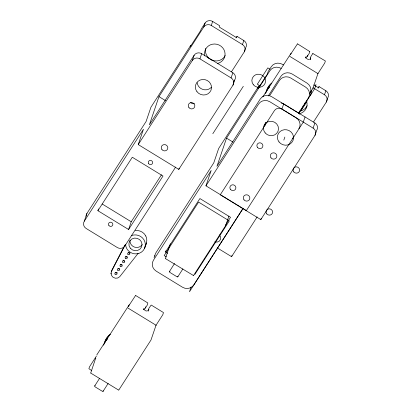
<?xml version="1.0" encoding="UTF-8"?>
<svg xmlns="http://www.w3.org/2000/svg" width="412" height="412" viewBox="0 0 412 412"><rect width="100%" height="100%" fill="white"/><g stroke="black" fill="none" stroke-linecap="round" stroke-linejoin="round"><path stroke-width="0.62" d="M90.712 373.02L95.713 358.069M144.087 308.392C143.881 310.231 146.245 311.688 147.846 310.684M170.403 243.75L170.522 243.971M305.998 56.671C305.735 58.499 307.903 59.956 309.53 59.174M95.697 358.141L95.811 358.45M310.262 59.251L310.154 59.704L310.782 57.85M309.803 51.582L297.541 43.873M145.045 246.989C146.569 243.585 147.743 239.423 145.755 235.937M148.32 311.101L148.881 309.474M154.824 255.466L154.088 257.66M175.641 167.056L124.846 245.995A5.51 5.238 18.8 0 1 117.317 247.545L86.144 228.464A5.51 5.238 18.8 0 1 84.3 221.177L86.937 213.442L146.075 121.525L150.957 107.182L190.622 45.536L190.184 46.824L200.706 30.478L201.144 29.185L205.125 23A5.51 5.238 18.8 0 1 212.654 21.45L219.684 25.755L219.246 27.043L236.591 37.657L237.029 36.369L243.827 40.531A5.51 5.238 18.8 0 1 245.67 47.818L244.295 51.845L231.451 71.812M97.896 210.712L132.298 157.24L163.003 176.037L128.595 229.505L97.896 210.712L98.504 208.925M205.125 23L203.749 27.027L158.97 96.629L149.365 124.836L194.15 55.234A5.51 5.238 18.8 0 1 201.679 53.684L232.852 72.764A5.51 5.238 18.8 0 1 234.696 80.052L232.94 85.212L178.777 169.394L138.231 144.576L143.443 129.26L84.3 221.177M128.595 229.505L131.232 221.769L161.463 174.781M124.846 245.995L125.253 244.805L111.75 270.947A4.959 4.717 18.8 0 0 117.719 278.012L119.707 276.735L138.108 253.39M138.231 144.576L192.394 60.394L194.15 55.234M96.367 356.169L89.543 366.768L88.889 368.683L91.752 370.671M192.394 60.394A5.51 5.238 18.8 0 1 199.923 58.844L201.679 53.684M203.749 27.027A5.51 5.238 18.8 0 1 211.284 25.477L212.654 21.45M95.167 385.843A1.236 0.371 32.8 0 0 94.729 385.9L94.647 386.142A1.236 0.371 32.8 0 0 95.574 387.146L101.908 391.024A1.236 0.371 32.8 0 0 103.082 391.307L103.17 391.06A1.236 0.371 32.8 0 0 103.082 390.782M178.777 169.394L179.174 168.214M143.886 308.763L143.572 309.69L144.21 308.732M145.23 308.191L145.75 306.796M167.653 253.318L165.506 252L165.902 250.826M170.228 244.177L165.408 258.494M156.009 325.274L162.817 314.691L163.461 312.559L151.189 305.024L148.953 308.197L148.382 310.123M232.94 85.212A5.51 5.238 18.8 0 0 231.096 77.925L232.852 72.764M244.295 51.845A5.51 5.238 18.8 0 0 242.452 44.558L243.827 40.531M174.539 263.489L169.358 271.657A1.236 0.371 32.8 0 0 170.29 272.662L176.619 276.54A1.236 0.371 32.8 0 0 177.799 276.823L177.881 276.581A1.236 0.371 32.8 0 0 177.773 276.267M156.014 325.259L150.983 340.024L118.805 390.025M246.309 210.537L205.948 185.833L211.181 170.475L153.444 260.209A8.266 7.859 18.8 0 0 156.21 271.142L182.506 287.236A8.266 7.859 18.8 0 0 193.8 284.913L243.095 208.297M281.195 68.428A8.266 7.859 18.8 0 0 269.896 70.751L226.538 138.138L216.933 166.345L260.296 98.957A8.266 7.859 18.8 0 1 271.59 96.629L297.886 112.728A8.266 7.859 18.8 0 1 299.72 114.232M259.946 86.675L258.86 86.01L257.922 88.755L267.249 74.268L268.181 71.518L271.271 66.723A8.266 7.859 18.8 0 1 282.565 64.396L283.466 64.947M191.122 286.968L189.505 291.727L243.126 208.384M225.714 225.508L228.923 216.079M217.335 247.947L231.585 256.666L231.987 255.486M283.708 103.896L314.881 122.977A5.51 5.238 18.8 0 1 316.725 130.264L314.969 135.419L260.806 219.601L220.26 194.783L274.423 110.601A5.51 5.238 18.8 0 1 281.952 109.051L283.708 103.896A5.51 5.238 18.8 0 0 281.242 103.072M305.786 57.139L305.472 58.066L305.725 57.556M307.131 56.568L307.651 55.172M309.788 51.634L309.149 53.493L307.177 56.562M312.832 53.509L310.854 56.573L310.282 58.499M283.827 140.075L284.857 137.057M260.806 219.601L261.198 218.442M312.904 88.369L317.915 73.635M305.04 116.951L303.284 122.106L246.273 210.707M313.481 122.019L326.325 102.058L327.7 98.025A5.51 5.238 18.8 0 0 325.856 90.738L319.058 86.577L318.62 87.869L313.743 84.882M314.969 135.419A5.51 5.238 18.8 0 0 313.125 128.132L314.881 122.977M326.325 102.058A5.51 5.238 18.8 0 0 324.481 94.77L325.856 90.738M144.576 248.323L146.44 242.936M123.811 247.056L112.301 269.335A4.959 4.717 18.8 0 0 111.585 271.539M236.035 37.914L237.029 36.369M233.655 81.674L234.696 80.052M212.819 133.709L243.307 86.324M258.86 86.01L218.669 148.475L213.771 162.858L156.035 252.592A8.266 7.859 18.8 0 0 154.866 256.063M262.768 96.902L291.13 53.158M128.523 306.188L135.589 295.481M205.948 185.833L258.551 104.082A8.266 7.859 18.8 0 1 269.845 101.759L296.146 117.853A8.266 7.859 18.8 0 1 298.911 128.786M290.424 54.569L297.49 43.863M165.506 252L199.897 198.548L230.524 217.294L225.467 225.158M268.238 95.991L280.881 76.344A8.266 7.859 18.8 0 1 292.175 74.021L306.94 83.059A8.266 7.859 18.8 0 1 309.706 93.987M269.783 95.486L279.506 80.376A8.266 7.859 18.8 0 1 290.805 78.048L305.57 87.087A8.266 7.859 18.8 0 1 308.336 98.02L298.612 113.135M94.739 385.879L99.488 378.499M145.276 308.186L147.249 305.117L147.846 302.974L135.708 295.522M103.067 391.338L108.155 383.433M177.778 276.854L182.866 268.948M317.909 73.65L324.728 63.051L325.382 60.986L312.847 53.488M309.767 93.251L312.873 88.42M315.314 85.794L316.009 84.712L314.639 88.745L298.649 113.599M193.552 275.499L225.683 225.56M299.282 111.91L299.946 110.874M302.944 106.214L303.613 105.178M304.607 103.628L305.277 102.593M194.891 274.366L229.293 220.894L198.589 202.101L164.187 255.574L166.381 256.913M300.909 110.9L307.017 101.409M318.064 88.127L319.058 86.577M231.585 256.666L257.16 216.913M305.792 57.459L306.399 56.897M193.516 275.546L165.526 258.648M290.496 54.487L290.81 54.441M128.595 306.111L128.91 306.059M289.842 56.408L317.925 73.594M127.941 308.027L156.024 325.217M118.63 390.102L90.815 373.133M135.296 230.576C139.467 229.968 143.876 232.203 145.781 235.978M129.229 304.782L96.841 354.784L96.933 355.149M211.284 25.477L242.452 44.558M312.996 87.741L324.481 94.77M270.02 69.201L267.836 67.867L257.32 84.218L260.044 85.887M207.138 57.201L208.709 58.164M212.839 60.693L211.773 60.039A10.527 10.012 18.8 0 1 209.234 58.483M199.923 58.844L231.096 77.925M281.952 109.051L313.125 128.132M158.97 96.629L165.547 100.652M226.538 138.138L233.017 142.104M102.176 203.981L131.232 221.769M111.039 273.151L111.065 273.934M219.292 234.876A4.408 4.192 18.8 0 1 214.817 241.829M293.442 137.443A8.127 7.73 18.8 0 1 292.396 138.417M306.518 101.089A10.315 9.811 18.8 0 1 299.359 113.712M305.761 107.903A10.315 9.811 18.8 0 1 300.266 110.977M307.161 105.745A10.109 9.615 18.8 0 1 305.74 107.882M86.144 216.326A5.51 5.238 18.8 0 1 86.937 213.442M211.413 87.236A8.127 7.73 18.8 0 1 202.884 89.45A8.127 7.73 18.8 0 1 197.168 82.724M194.418 103.618A3.306 3.141 18.8 0 1 190.689 102.439M204.821 55.872A10.315 9.811 18.8 0 1 212.365 44.218A10.315 9.811 18.8 0 1 224.767 51.783A10.315 9.811 18.8 0 1 217.33 63.505M211.783 60.018A10.315 9.811 18.8 0 0 223.731 57.69A10.109 9.615 18.8 0 0 225.168 55.455M209.25 58.468A10.331 9.826 18.8 0 1 205.706 48.415M131.376 235.623A9.929 9.445 18.8 0 1 144.895 241.844A9.929 9.445 18.8 0 1 137.201 253.782A9.929 9.445 18.8 0 1 125.593 244.594M142.181 244.61A6.613 6.288 18.8 0 1 134.405 247.071A6.613 6.288 18.8 0 1 130.027 240.206M117.281 272.698A1.102 1.045 18.8 0 1 115.54 272.373M119.696 268.83A1.102 1.045 18.8 0 1 118.1 268.397M127.385 256.908A1.102 1.045 18.8 0 1 125.789 256.47M129.945 252.932A1.102 1.045 18.8 0 1 128.281 252.329M122.096 264.942A1.102 1.045 18.8 0 1 120.592 264.252M124.661 260.966A1.102 1.045 18.8 0 1 123.116 260.101M169.44 271.415A1.236 0.371 32.8 0 1 169.965 271.384M104.221 343.835A16.532 15.718 18.8 0 1 110.509 334.153M103.577 345.225A16.532 15.718 18.8 0 1 107.723 338.788M104.746 342.763A16.253 15.46 18.8 0 1 109.659 335.08M264.659 126.118A7.035 6.69 18.8 0 1 265.874 122.503M264.828 125.753A6.886 6.551 18.8 0 1 266.178 122.338M311.384 90.383A8.266 7.859 18.8 0 1 310.257 95.455M266.121 92.211A16.532 15.718 18.8 0 1 271.766 83.003M265.477 93.606A16.532 15.718 18.8 0 1 269.623 87.164M266.646 91.14A16.253 15.46 18.8 0 1 271.559 83.456M279.022 141.934A8.127 7.73 18.8 0 0 292.922 140.693A8.127 7.73 18.8 0 0 284.486 129.708A8.127 7.73 18.8 0 0 279.022 141.934M271.034 157.899A3.306 3.141 18.8 0 0 276.658 157.188A3.306 3.141 18.8 0 0 273.058 152.842A3.306 3.141 18.8 0 0 271.034 157.899M244.028 199.882A3.306 3.141 18.8 0 0 249.646 199.166A3.306 3.141 18.8 0 0 246.046 194.819A3.306 3.141 18.8 0 0 244.028 199.882M196.993 91.722A8.127 7.73 18.8 0 0 210.893 90.486A8.127 7.73 18.8 0 0 202.457 79.495A8.127 7.73 18.8 0 0 196.993 91.722M189.005 107.692A3.306 3.141 18.8 0 0 194.629 106.976A3.306 3.141 18.8 0 0 191.024 102.629A3.306 3.141 18.8 0 0 189.005 107.692M161.993 149.669A3.306 3.141 18.8 0 0 167.617 148.959A3.306 3.141 18.8 0 0 164.017 144.612A3.306 3.141 18.8 0 0 161.993 149.669M148.763 163.791A2.204 2.096 18.8 0 0 152.512 163.317A2.204 2.096 18.8 0 0 150.112 160.417A2.204 2.096 18.8 0 0 148.763 163.791M108.959 225.585A2.204 2.096 18.8 0 0 112.708 225.112A2.204 2.096 18.8 0 0 110.308 222.217A2.204 2.096 18.8 0 0 108.959 225.585M253.395 84.784A6.886 6.551 18.8 0 0 265.107 83.301A6.886 6.551 18.8 0 0 257.598 74.248A6.886 6.551 18.8 0 0 253.395 84.784M130.31 248.168A6.613 6.288 18.8 0 0 141.579 246.891A6.613 6.288 18.8 0 0 134.497 238.11A6.613 6.288 18.8 0 0 130.31 248.168M115.051 274.088A1.102 1.045 18.8 0 0 116.946 274.031A1.102 1.045 18.8 0 0 115.901 272.481A1.102 1.045 18.8 0 0 115.051 274.088M117.616 270.112A1.102 1.045 18.8 0 0 119.511 270.056A1.102 1.045 18.8 0 0 118.46 268.506A1.102 1.045 18.8 0 0 117.616 270.112M120.175 266.137A1.102 1.045 18.8 0 0 122.07 266.08A1.102 1.045 18.8 0 0 121.02 264.53A1.102 1.045 18.8 0 0 120.175 266.137M122.74 262.161A1.102 1.045 18.8 0 0 124.635 262.104A1.102 1.045 18.8 0 0 123.585 260.554A1.102 1.045 18.8 0 0 122.74 262.161M125.3 258.185A1.102 1.045 18.8 0 0 127.195 258.128A1.102 1.045 18.8 0 0 126.144 256.578A1.102 1.045 18.8 0 0 125.3 258.185M127.864 254.214A1.102 1.045 18.8 0 0 129.759 254.153A1.102 1.045 18.8 0 0 128.709 252.602A1.102 1.045 18.8 0 0 127.864 254.214M266.78 213.905A3.306 3.141 18.8 0 0 272.404 213.189A3.306 3.141 18.8 0 0 268.799 208.848A3.306 3.141 18.8 0 0 266.78 213.905M293.792 171.922A3.306 3.141 18.8 0 0 299.411 171.212A3.306 3.141 18.8 0 0 295.811 166.865A3.306 3.141 18.8 0 0 293.792 171.922M265.189 132.937A7.576 7.205 18.8 0 0 278.054 131.186A7.576 7.205 18.8 0 0 269.7 121.303A7.576 7.205 18.8 0 0 265.189 132.937M230.545 189.453A3.028 2.884 18.8 0 0 235.7 188.799A3.028 2.884 18.8 0 0 232.399 184.818A3.028 2.884 18.8 0 0 230.545 189.453M257.557 147.475A3.028 2.884 18.8 0 0 262.712 146.821A3.028 2.884 18.8 0 0 259.411 142.835A3.028 2.884 18.8 0 0 257.557 147.475"/></g></svg>
